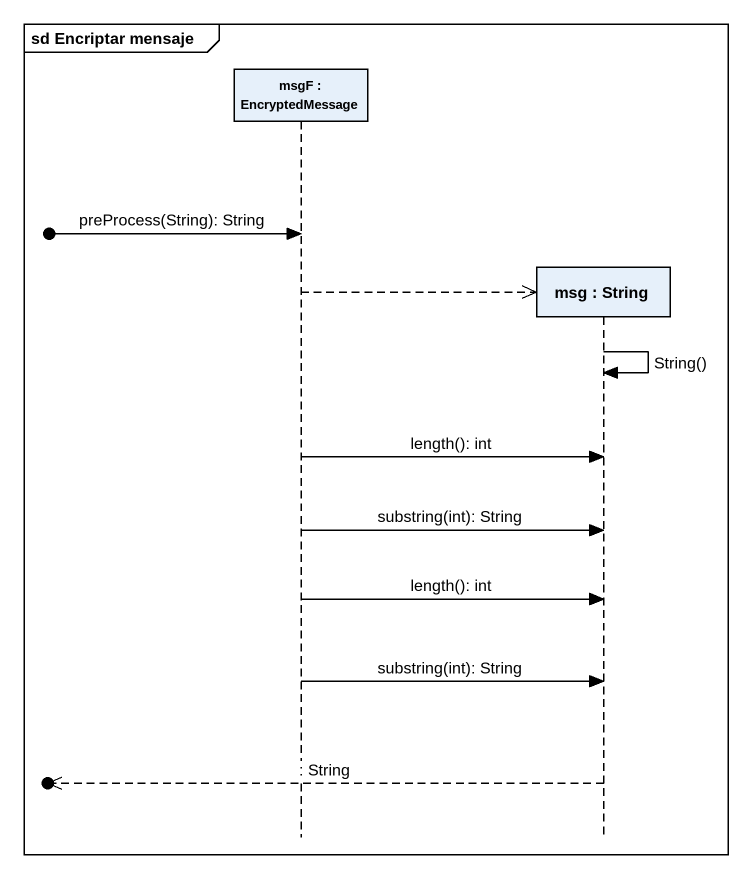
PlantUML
@startuml
mainframe sd Encriptar mensaje
hide footbox
participant "msgF : EncryptedMessage" as msgF
participant "msg : String" as msg

[o-> msgF : preProcess(String): String
msgF -->> msg **
msg -> msg : String()
msgF -> msg : length(): int
msgF -> msg : substring(int): String
msgF -> msg : length(): int
msgF -> msg : substring(int): String
[o<<-- msg : : String
@enduml
